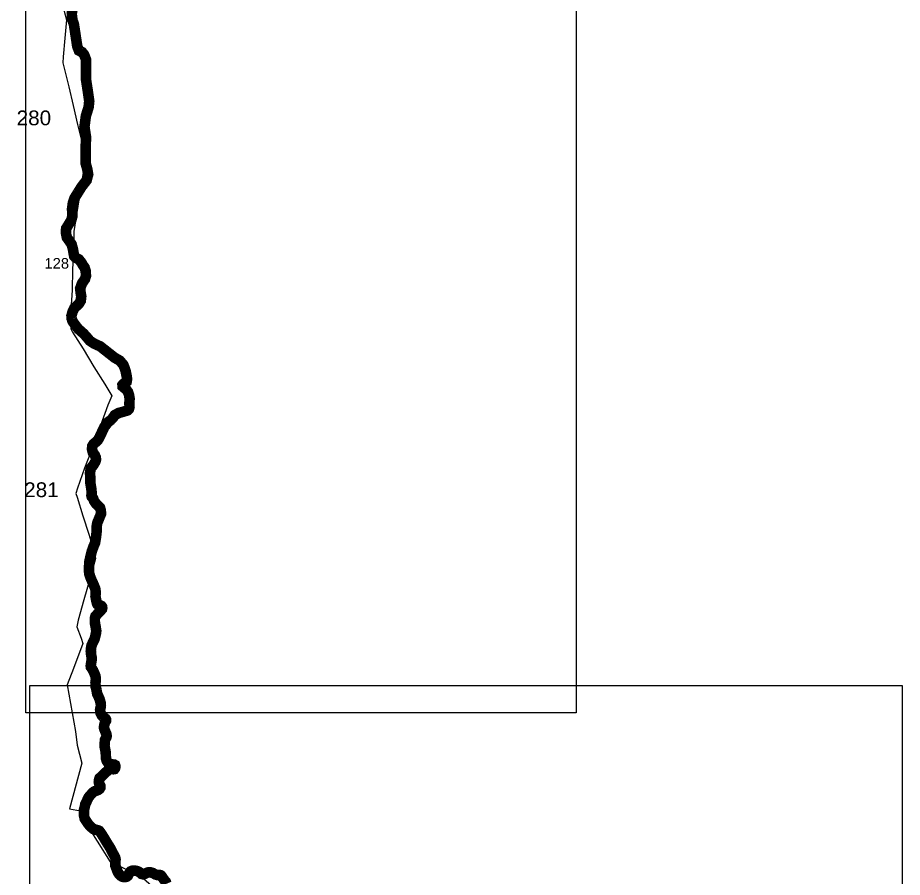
# Model space of a CAD drawing. Header units: metres. Extents: x 290946 to 378809, y 1824167 to 1998918.
# Drawn here: x 319097 to 323279, y 1850162 to 1854229 of the extents above; entities that cross this region are included whole.
import ezdxf

# ---------------------------------------------------------------- set-up
doc = ezdxf.new("R2010")
doc.units = ezdxf.units.M
for name, color, linetype in [('COASTLINE', 5, 'Continuous'), ('DISTRICT BOUNDRY', 86, 'Continuous'), ('NATURALLY PROTECTED', 3, 'Continuous'), ('UNPROTECTED', 130, 'Continuous')]:
    doc.layers.add(name, color=color, linetype=linetype)
doc.styles.get("Standard").update_dxf_attribs({"font": 'arial.ttf'})
picture_1 = doc.add_image_def('image5.ecw', size_in_pixel=(65404, 231510))
picture_2 = doc.add_image_def('image6.ecw', size_in_pixel=(101117, 256168))

msp = doc.modelspace()

# ---------------------------------------------------------------- linework, layer by layer
at = {"layer": 'COASTLINE', "flags": 128}
msp.add_lwpolyline([(319353.2, 1854235.4), (319356.3, 1854215.4), (319362.4, 1854198.6), (319371.1, 1854140.8), (319378.2, 1854094), (319385.8, 1854074.2), (319400.9, 1854066.6), (319410.9, 1854053.9), (319419.8, 1854030.7), (319419.1, 1853940.3), (319428.9, 1853876.8), (319434.9, 1853834.5), (319431.9, 1853805.1), (319419.1, 1853765), (319412.3, 1853712.9), (319419.8, 1853663.8), (319418.3, 1853624.5), (319418, 1853579.9), (319418, 1853540.1), (319425.6, 1853513.6), (319429.8, 1853487.6), (319422.7, 1853460.2), (319399.1, 1853429.9), (319365, 1853375.5), (319357.4, 1853352.8), (319353.6, 1853323.8), (319355.5, 1853291.1), (319350.3, 1853271.7), (319337.5, 1853250.9), (319325.7, 1853232), (319324.8, 1853210.2), (319329, 1853189.4), (319342.3, 1853170.5), (319351.7, 1853157.3), (319357.9, 1853133.4), (319363.6, 1853101.2), (319369.3, 1853094.6), (319385.8, 1853086.1), (319398.1, 1853070.5), (319404.8, 1853058.6), (319413.3, 1853046.4), (319418, 1853031.7), (319419.4, 1853007.6), (319414.7, 1852992.4), (319401, 1852973), (319392, 1852947.8), (319393.9, 1852930.7), (319397.2, 1852911.3), (319394.8, 1852890.1), (319385.8, 1852875.4), (319364.1, 1852855.1), (319356, 1852837.6), (319350.8, 1852819), (319351.7, 1852806), (319356, 1852792.8), (319369.9, 1852773.6), (319384, 1852756), (319406.8, 1852735.8), (319422.6, 1852719.1), (319437.4, 1852700.8), (319458.9, 1852686.9), (319487.1, 1852674.1), (319554.6, 1852620.9), (319579.1, 1852606.9), (319596.1, 1852587.1), (319600.2, 1852577.1), (319606.7, 1852558.8), (319612.6, 1852529.5), (319613.8, 1852518.7), (319611.7, 1852507.2), (319604.8, 1852502.5), (319598.2, 1852498.2), (319595, 1852495.6), (319592, 1852491.5), (319592.4, 1852484.9), (319598.9, 1852479.3), (319610, 1852470), (319618.6, 1852458.4), (319623, 1852445.2), (319625.8, 1852428.3), (319624.7, 1852403.9), (319625.4, 1852387.6), (319622.1, 1852377), (319616.5, 1852371.5), (319593.9, 1852364.4), (319573.9, 1852359.1), (319555.5, 1852349.1), (319547.4, 1852336.6), (319536.2, 1852325), (319522.3, 1852314.6), (319516.7, 1852306.5), (319505.9, 1852292.2), (319493.5, 1852265.5), (319483.7, 1852244.4), (319474.8, 1852229.1), (319464.9, 1852220.4), (319456.4, 1852213.7), (319449.2, 1852202.6), (319447.9, 1852188.5), (319451.9, 1852171.6), (319460.5, 1852161.2), (319465.8, 1852149), (319467, 1852139.2), (319464, 1852128.6), (319454, 1852112.1), (319443.8, 1852099.8), (319440.8, 1852090.7), (319438.6, 1852075.1), (319440.1, 1852052.9), (319440, 1852030), (319442.8, 1852012.5), (319445.1, 1851997.9), (319446.5, 1851981.6), (319445.1, 1851969), (319446.5, 1851963.2), (319452.8, 1851956.2), (319457.7, 1851943.1), (319468.2, 1851927.9), (319478.1, 1851918.8), (319486, 1851910.5), (319489.8, 1851898.5), (319490.3, 1851881.2), (319479.7, 1851855.2), (319473.2, 1851840.1), (319469.7, 1851819.6), (319469.7, 1851795.6), (319467, 1851772.5), (319462.8, 1851746.1), (319454.8, 1851726.6), (319446.5, 1851703.2), (319440.3, 1851678.3), (319435.5, 1851655.5), (319433.2, 1851623.2), (319434.6, 1851599.7), (319440.6, 1851581.2), (319447.1, 1851565.8), (319455.4, 1851547.4), (319463.4, 1851527.9), (319465.8, 1851511.3), (319464.3, 1851492.6), (319467.6, 1851474.4), (319471.4, 1851458.4), (319473.3, 1851454), (319476.9, 1851451.4), (319486.6, 1851449.1), (319492.6, 1851446.2), (319495.6, 1851442.2), (319496.4, 1851436.8), (319495.3, 1851431.1), (319488, 1851423.2), (319478.3, 1851413.2), (319464.1, 1851397.2), (319461.8, 1851389.1), (319461.3, 1851379.9), (319461.8, 1851365.6), (319465.1, 1851347.9), (319467.2, 1851335.1), (319468.2, 1851328.7), (319466.7, 1851316.6), (319463.3, 1851301.9), (319459.6, 1851288.4), (319450.9, 1851270.8), (319445.4, 1851258.5), (319443.5, 1851246.5), (319442.2, 1851232.8), (319444, 1851225.5), (319443.5, 1851218.6), (319444.8, 1851209.6), (319446.9, 1851199.2), (319446, 1851188.9), (319444.1, 1851177.6), (319441.9, 1851163.1), (319442.7, 1851157), (319446.8, 1851151.4), (319453.4, 1851140.3), (319459.7, 1851126), (319464.1, 1851114.9), (319466, 1851103.9), (319465.8, 1851092), (319464.3, 1851082.5), (319465.1, 1851064.8), (319468.1, 1851053.7), (319472.7, 1851030), (319483.1, 1851007.8), (319488.9, 1850987.3), (319489.9, 1850975.5), (319489.1, 1850968.3), (319487.5, 1850962.3), (319486.3, 1850954.2), (319487.9, 1850940.5), (319494.6, 1850927.5), (319499.7, 1850921.8), (319507.8, 1850916), (319511.8, 1850913), (319514.8, 1850907.9), (319514.9, 1850904), (319512.3, 1850899.6), (319509.1, 1850893.6), (319507.1, 1850887.7), (319504.9, 1850876), (319505.2, 1850866.6), (319512.2, 1850848.8), (319515.8, 1850841.2), (319517.6, 1850830.4), (319516.1, 1850824.6), (319512.4, 1850819.1), (319509.1, 1850812.4), (319508.7, 1850806.2), (319508.1, 1850799.5), (319507.1, 1850787.4), (319508.6, 1850774.9), (319511.8, 1850760.9), (319513.4, 1850742.2), (319513.8, 1850725.3), (319517.7, 1850713.1), (319525.1, 1850702.1), (319533.1, 1850697.4), (319544.5, 1850696.5), (319552.2, 1850696), (319556.7, 1850693.5), (319558.3, 1850688.7), (319558.1, 1850682.6), (319556.8, 1850678.1), (319554, 1850674.5), (319549.2, 1850673.6), (319539.2, 1850675.3), (319532.8, 1850673.9), (319526.1, 1850669.7), (319510.8, 1850657.2), (319490.3, 1850637.3), (319483.6, 1850631.2), (319481.7, 1850625.8), (319480.1, 1850613.6), (319481.1, 1850607.8), (319485.9, 1850598.7), (319488, 1850593.8), (319488, 1850587.6), (319484.4, 1850581.1), (319478, 1850576), (319470.4, 1850572.5), (319461.7, 1850570.3), (319456, 1850567), (319450, 1850561.2), (319438.5, 1850549.3), (319431.3, 1850540), (319416, 1850507.1), (319413.2, 1850492.8), (319410.4, 1850482.4), (319409.6, 1850470.8), (319410, 1850454.8), (319413.8, 1850439.1), (319429.6, 1850415.2), (319441.1, 1850402.2), (319454.9, 1850390.6), (319463.9, 1850387.9), (319475.4, 1850385.1), (319483.1, 1850381.4), (319491.2, 1850370.5), (319501.7, 1850353.7), (319519.4, 1850324.1), (319532.2, 1850304.4), (319543.6, 1850282.1), (319551, 1850268.7), (319557.5, 1850255.9), (319559.5, 1850247.4), (319558.9, 1850238), (319557.6, 1850227.7), (319558.4, 1850217.2), (319564.6, 1850200.7), (319569.9, 1850187), (319576.7, 1850176.9), (319585.3, 1850168.5), (319591, 1850165.3), (319598.2, 1850163.6), (319606.7, 1850163.9), (319612, 1850165.1), (319617.4, 1850169.3), (319622.2, 1850179.2), (319627.5, 1850187.2), (319630.6, 1850190.5), (319637.4, 1850193.4), (319648.8, 1850194.3), (319661.4, 1850191.9), (319671.9, 1850186.7), (319678.9, 1850181.6), (319682.6, 1850178.2), (319689, 1850176.7), (319696, 1850178.1), (319707.1, 1850183.8), (319716.3, 1850186.3), (319723.2, 1850186.2), (319734.7, 1850182.9), (319749.6, 1850175.2), (319756.6, 1850173), (319763.3, 1850172.6), (319768, 1850173.4), (319771.4, 1850172.9), (319774.4, 1850171.1), (319776.9, 1850167.9), (319782.8, 1850159.4)], dxfattribs=at)
at = {"layer": 'DISTRICT BOUNDRY'}
msp.add_polyline3d([(319295.1, 1854343.7, 0), (319327.7, 1854218.9, 0), (319319.7, 1854132.8, 0), (319311.5, 1854044.8, 0), (319310.2, 1854015.3, 0), (319316.1, 1853991.2, 0), (319337.9, 1853902.6, 0), (319358.9, 1853813.9, 0), (319379.4, 1853724.6, 0), (319401.7, 1853636.1, 0), (319416.8, 1853565.4, 0), (319406.7, 1853497.4, 0), (319376.4, 1853306.9, 0), (319361.9, 1853218.5, 0), (319360.9, 1853129.6, 0), (319356.4, 1853038, 0), (319353.8, 1852940.8, 0), (319347.2, 1852847.7, 0), (319347.4, 1852757.4, 0), (319355, 1852742, 0), (319406.8, 1852662, 0), (319456.7, 1852577.3, 0), (319508.6, 1852495.8, 0), (319541, 1852440.6, 0), (319523.1, 1852396.7, 0), (319488.1, 1852299.5, 0), (319451.6, 1852199.1, 0), (319412.8, 1852098, 0), (319379.4, 1852002.7, 0), (319372.2, 1851978.8, 0), (319377.9, 1851960.1, 0), (319405.2, 1851873, 0), (319432.6, 1851785.4, 0), (319457.8, 1851704.3, 0), (319464.3, 1851671.1, 0), (319437.3, 1851573.3, 0), (319409.8, 1851475.6, 0), (319382.3, 1851378.5, 0), (319376.9, 1851347.3, 0), (319397.3, 1851294.5, 0), (319404.9, 1851268.8, 0), (319360.1, 1851149.7, 0), (319331.2, 1851072.8, 0), (319369.5, 1850852.8, 0), (319378.5, 1850788.1, 0), (319399.7, 1850702.3, 0), (319342, 1850486.6, 0), (319393.7, 1850476.4, 0), (319415.3, 1850467.6, 0), (319410.4, 1850431.6, 0), (319533.3, 1850236.3, 0), (319678, 1850169.4, 0), (319809.9, 1850052.9, 0)], dxfattribs=at)
at = {"layer": 'NATURALLY PROTECTED', "const_width": 50, "flags": 128}
for points in [[(319385.1, 1854076.1), (319385.8, 1854074.2), (319400.9, 1854066.6), (319410.9, 1854053.9), (319419.8, 1854030.7), (319419.1, 1853940.3), (319428.9, 1853876.8), (319434.9, 1853834.5), (319431.9, 1853805.1), (319419.1, 1853765), (319412.3, 1853712.9), (319419.8, 1853663.8), (319418.3, 1853624.5), (319418, 1853579.9), (319418, 1853540.1), (319425.6, 1853513.6), (319429.8, 1853487.6), (319422.7, 1853460.2), (319399.1, 1853429.9), (319380.9, 1853400.9)], [(319352.7, 1852803.1), (319356, 1852792.8), (319369.9, 1852773.6), (319384, 1852756), (319406.8, 1852735.8), (319422.6, 1852719.1), (319437.4, 1852700.8), (319458.9, 1852686.9), (319487.1, 1852674.1), (319554.6, 1852620.9), (319579.1, 1852606.9), (319596.1, 1852587.1), (319600.2, 1852577.1), (319606.7, 1852558.8), (319612.6, 1852529.5), (319613.8, 1852518.7), (319611.7, 1852507.2), (319604.8, 1852502.5), (319598.2, 1852498.2), (319595, 1852495.6), (319592, 1852491.5), (319592.4, 1852484.9), (319598.9, 1852479.3), (319610, 1852470), (319618.6, 1852458.4), (319623, 1852445.2), (319625.8, 1852428.3), (319624.7, 1852403.9), (319625.4, 1852387.6), (319622.1, 1852377), (319616.5, 1852371.5), (319593.9, 1852364.4), (319573.9, 1852359.1), (319555.5, 1852349.1), (319547.4, 1852336.6), (319536.2, 1852325), (319522.3, 1852314.6), (319516.7, 1852306.5), (319505.9, 1852292.2), (319493.5, 1852265.5), (319483.7, 1852244.4), (319474.8, 1852229.1), (319464.9, 1852220.4), (319456.4, 1852213.7), (319449.2, 1852202.6), (319447.9, 1852188.5), (319451.9, 1852171.6), (319460.5, 1852161.2), (319465.8, 1852149), (319467, 1852139.2), (319464, 1852128.6), (319454, 1852112.1), (319443.8, 1852099.8), (319440.8, 1852090.7), (319438.6, 1852075.1), (319440.1, 1852052.9), (319440, 1852030), (319442.8, 1852012.5), (319445.1, 1851997.9), (319446.5, 1851981.6), (319445.1, 1851969), (319446.5, 1851963.2), (319452.8, 1851956.2), (319457.7, 1851943.1), (319468.2, 1851927.9), (319478.1, 1851918.8), (319486, 1851910.5), (319489.8, 1851898.5), (319490.3, 1851881.2), (319479.7, 1851855.2), (319473.2, 1851840.1), (319469.7, 1851819.6), (319469.7, 1851795.6), (319467, 1851772.5), (319462.8, 1851746.1), (319454.8, 1851726.6), (319446.5, 1851703.2), (319440.3, 1851678.3), (319435.5, 1851655.5), (319433.2, 1851623.2), (319434.6, 1851599.7), (319440.6, 1851581.2), (319447.1, 1851565.8), (319455.4, 1851547.4), (319463.4, 1851527.9), (319465.8, 1851511.3), (319464.3, 1851492.6), (319467.6, 1851474.4), (319471.4, 1851458.4), (319473.3, 1851454), (319476.9, 1851451.4), (319486.6, 1851449.1), (319492.6, 1851446.2), (319495.6, 1851442.2), (319496.4, 1851436.8), (319495.3, 1851431.1), (319488, 1851423.2), (319478.3, 1851413.2), (319464.1, 1851397.2), (319461.8, 1851389.1), (319461.3, 1851379.9), (319461.8, 1851365.6), (319465.1, 1851347.9), (319467.2, 1851335.1), (319468.2, 1851328.7), (319466.7, 1851316.6), (319463.3, 1851301.9), (319459.6, 1851288.4), (319450.9, 1851270.8), (319445.4, 1851258.5), (319443.5, 1851246.5), (319442.2, 1851232.8), (319444, 1851225.5), (319443.5, 1851218.6), (319444.8, 1851209.6), (319446.9, 1851199.2), (319446, 1851188.9), (319444.1, 1851177.6), (319441.9, 1851163.1), (319442.7, 1851157), (319446.8, 1851151.4), (319453.4, 1851140.3), (319459.7, 1851126), (319464.1, 1851114.9), (319466, 1851103.9), (319465.8, 1851092), (319464.3, 1851082.5), (319465.1, 1851064.8), (319468.1, 1851053.7), (319469.2, 1851048.3)], [(319469.2, 1851048.3), (319472.7, 1851030), (319483.1, 1851007.8), (319488.9, 1850987.3), (319489.9, 1850975.5), (319489.1, 1850968.3), (319487.5, 1850962.3), (319486.3, 1850954.2), (319487.9, 1850940.5), (319494.6, 1850927.5), (319499.7, 1850921.8), (319507.8, 1850916), (319511.8, 1850913), (319514.8, 1850907.9), (319514.9, 1850904), (319512.3, 1850899.6), (319509.1, 1850893.6), (319507.1, 1850887.7), (319504.9, 1850876), (319505.2, 1850866.6), (319512.2, 1850848.8), (319515.8, 1850841.2), (319517.6, 1850830.4), (319516.1, 1850824.6), (319512.4, 1850819.1), (319509.1, 1850812.4), (319508.7, 1850806.2), (319508.1, 1850799.5), (319507.1, 1850787.4), (319508.6, 1850774.9), (319511.8, 1850760.9), (319513.4, 1850742.2), (319513.8, 1850725.3), (319517.7, 1850713.1), (319525.1, 1850702.1), (319533.1, 1850697.4), (319544.5, 1850696.5), (319552.2, 1850696), (319556.7, 1850693.5), (319558.3, 1850688.7), (319558.1, 1850682.6), (319556.8, 1850678.1), (319554, 1850674.5), (319549.2, 1850673.6), (319539.2, 1850675.3), (319532.8, 1850673.9), (319526.1, 1850669.7), (319510.8, 1850657.2), (319490.3, 1850637.3), (319483.6, 1850631.2), (319481.7, 1850625.8), (319480.1, 1850613.6), (319481.1, 1850607.8), (319485.9, 1850598.7), (319488, 1850593.8), (319488, 1850587.6), (319484.4, 1850581.1), (319478, 1850576), (319470.4, 1850572.5), (319461.7, 1850570.3), (319456, 1850567), (319450, 1850561.2), (319438.5, 1850549.3), (319431.3, 1850540), (319416, 1850507.1), (319413.2, 1850492.8), (319410.4, 1850482.4), (319409.6, 1850470.8), (319410, 1850454.8), (319413.8, 1850439.1), (319429.6, 1850415.2), (319441.1, 1850402.2), (319454.9, 1850390.6), (319463.9, 1850387.9), (319475.4, 1850385.1), (319483.1, 1850381.4), (319491.2, 1850370.5), (319501.7, 1850353.7), (319519.4, 1850324.1), (319532.2, 1850304.4), (319543.6, 1850282.1), (319551, 1850268.7), (319557.5, 1850255.9), (319559.5, 1850247.4), (319558.9, 1850238), (319557.6, 1850227.7), (319558.4, 1850217.2), (319564.6, 1850200.7), (319569.9, 1850187), (319576.7, 1850176.9), (319585.3, 1850168.5), (319591, 1850165.3), (319598.2, 1850163.6), (319606.7, 1850163.9), (319612, 1850165.1), (319617.4, 1850169.3), (319622.2, 1850179.2), (319627.5, 1850187.2), (319630.6, 1850190.5), (319637.4, 1850193.4), (319648.8, 1850194.3), (319661.4, 1850191.9), (319671.9, 1850186.7), (319678.9, 1850181.6), (319682.6, 1850178.2), (319689, 1850176.7), (319696, 1850178.1), (319707.1, 1850183.8), (319716.3, 1850186.3), (319723.2, 1850186.2), (319734.7, 1850182.9), (319749.6, 1850175.2), (319756.6, 1850173), (319763.3, 1850172.6), (319768, 1850173.4), (319771.4, 1850172.9), (319774.4, 1850171.1), (319776.9, 1850167.9), (319782.8, 1850159.4), (319790.4, 1850148.7), (319797, 1850140.9), (319800.8, 1850131.9)]]:
    msp.add_lwpolyline(points, dxfattribs=at)
at = {"layer": 'UNPROTECTED', "const_width": 50, "flags": 128}
for points in [[(319356.2, 1854270.4), (319352.4, 1854250.2), (319353.2, 1854235.4), (319356.3, 1854215.4), (319362.4, 1854198.6), (319371.1, 1854140.8), (319378.2, 1854094), (319385.1, 1854076.1)], [(319380.9, 1853400.9), (319365, 1853375.5), (319357.4, 1853352.8), (319353.6, 1853323.8), (319355.5, 1853291.1), (319350.3, 1853271.7), (319337.5, 1853250.9), (319325.7, 1853232), (319324.8, 1853210.2), (319329, 1853189.4), (319342.3, 1853170.5), (319351.7, 1853157.3), (319357.9, 1853133.4), (319363.6, 1853101.2), (319369.3, 1853094.6), (319385.8, 1853086.1), (319398.1, 1853070.5), (319404.8, 1853058.6), (319413.3, 1853046.4), (319418, 1853031.7), (319419.4, 1853007.6), (319414.7, 1852992.4), (319401, 1852973), (319392, 1852947.8), (319393.9, 1852930.7), (319397.2, 1852911.3), (319394.8, 1852890.1), (319385.8, 1852875.4), (319364.1, 1852855.1), (319356, 1852837.6), (319350.8, 1852819), (319351.7, 1852806), (319352.7, 1852803.1)]]:
    msp.add_lwpolyline(points, dxfattribs=at)

# ---------------------------------------------------------------- texts
at = {"layer": 'NATURALLY PROTECTED', "char_height": 70, "attachment_point": 1}
for s, width, insert in [('280', 95.172, (319091.7, 1853790.2)), ('281', 158.822, (319127.3, 1852031))]:
    msp.add_mtext_dynamic_manual_height_columns(s, width=width, gutter_width=1, heights=[0], dxfattribs=dict(at, insert=insert))
at = {"layer": 'UNPROTECTED', "insert": (319223, 1853092.1), "char_height": 50, "attachment_point": 1}
msp.add_mtext_dynamic_manual_height_columns('\\pxt1;128', width=195.841, gutter_width=1, heights=[0], dxfattribs=at)

# ---------------------------------------------------------------- pictures from other files: only their frames are drawn
image = msp.add_image(picture_1, insert=(319134.7, 1850940.5), size_in_units=(2603.1, 9214.1))
image.dxf.flags = 7
image = msp.add_image(picture_2, insert=(319153.5, 1840618.2), size_in_units=(4125.6, 10451.7))
image.dxf.flags = 7

doc.saveas('drawing.dxf')
